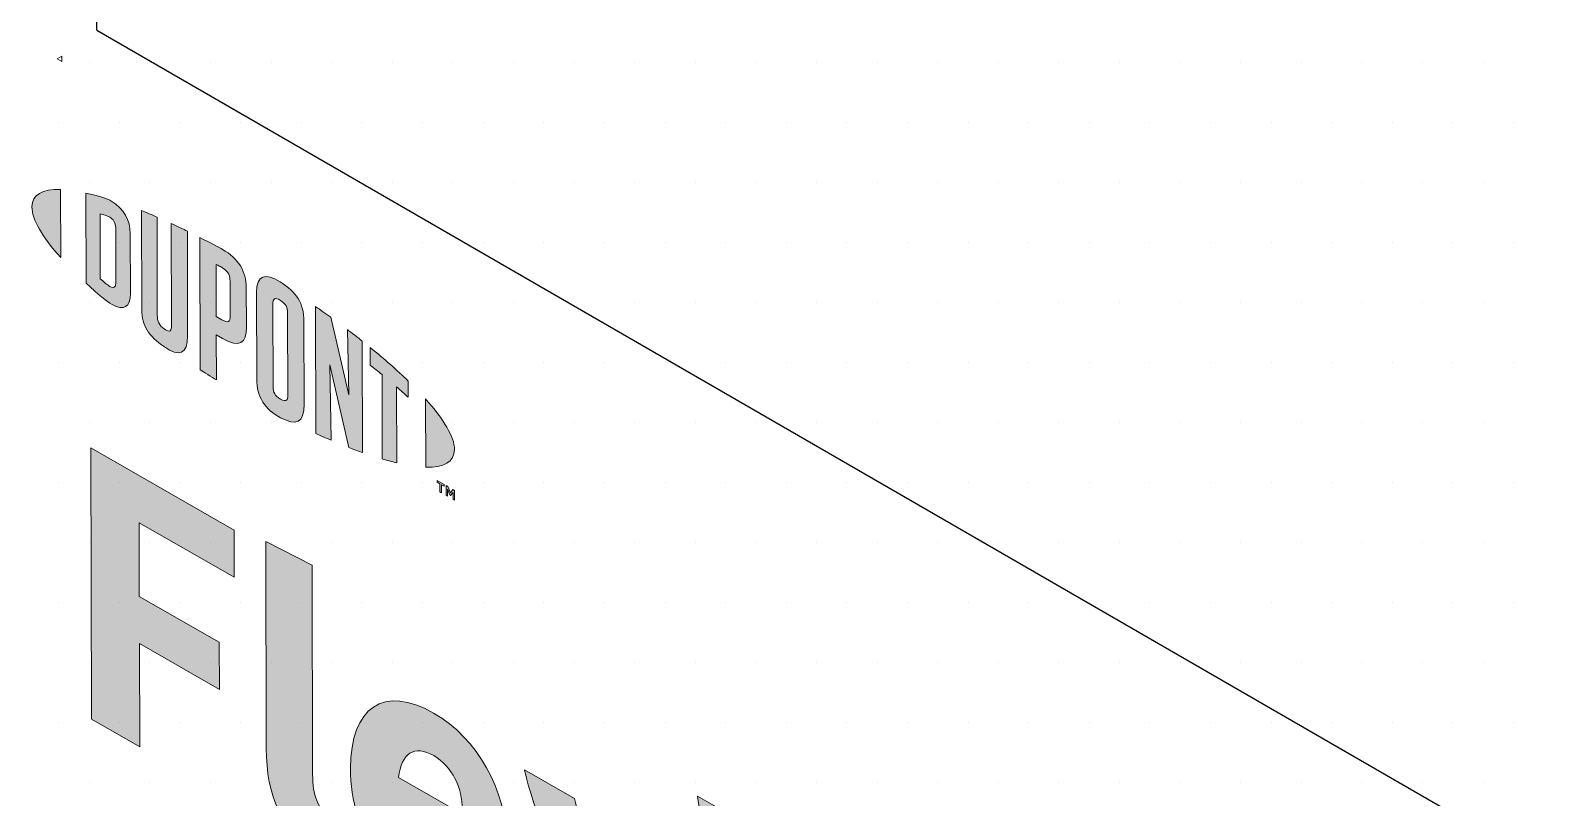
# Model space of a CAD drawing. Header units: inches. Extents: x -17.6 to 82.3, y -15.1 to 23.2.
# Drawn here: x 61.3366 to 61.8066, y -0.4097 to -0.1712 of the extents above; entities that cross this region are included whole.
import ezdxf

# ---------------------------------------------------------------- set-up
doc = ezdxf.new("R2010")
doc.units = ezdxf.units.IN
doc.header["$MEASUREMENT"] = 0
for name, color, linetype, lineweight in [('.ATI-HATCH', 7, 'Continuous', 0), ('G-ANNO-TTLB', 7, 'Continuous', 0), ('TYVEK', 7, 'Continuous', 0)]:
    doc.layers.add(name, color=color, linetype=linetype, lineweight=lineweight)

# ---------------------------------------------------------------- blocks, each defined once
blk = doc.blocks.new('Block_299')
at = {"layer": 'TYVEK', "true_color": 0x000000, "transparency": 33554687}
h = blk.add_hatch(color=18, dxfattribs=at)
h.dxf.hatch_style = 2
edge = h.paths.add_edge_path()
edge.add_spline(control_points=[(61.35566, -0.38522), (61.35566, -0.38522), (61.35546, -0.30092), (61.35546, -0.30092), (61.35546, -0.30092), (61.39995, -0.32646), (61.39995, -0.32646), (61.39995, -0.32646), (61.39998, -0.34115), (61.39998, -0.34115), (61.39998, -0.34115), (61.37043, -0.32419), (61.37043, -0.32419), (61.37043, -0.32419), (61.37048, -0.34707), (61.37048, -0.34707), (61.37048, -0.34707), (61.39534, -0.36134), (61.39534, -0.36134), (61.39534, -0.36134), (61.39538, -0.37603), (61.39538, -0.37603), (61.39538, -0.37603), (61.37052, -0.36176), (61.37052, -0.36176), (61.37052, -0.36176), (61.3706, -0.39379), (61.3706, -0.39379), (61.3706, -0.39379), (61.35566, -0.38522), (61.35566, -0.38522)], knot_values=[0, 0, 0, 0, 1, 1, 1, 2, 2, 2, 3, 3, 3, 4, 4, 4, 5, 5, 5, 6, 6, 6, 7, 7, 7, 8, 8, 8, 9, 9, 9, 10, 10, 10, 10], degree=3, periodic=0)
h = blk.add_hatch(color=18, dxfattribs=at)
h.dxf.hatch_style = 2
edge = h.paths.add_edge_path()
edge.add_spline(control_points=[(61.42433, -0.40239), (61.42434, -0.40889), (61.42581, -0.41322), (61.42999, -0.41562), (61.43104, -0.41622), (61.43208, -0.4167), (61.43302, -0.417), (61.43302, -0.417), (61.4341, -0.43073), (61.4341, -0.43073), (61.43211, -0.43007), (61.42888, -0.42869), (61.42679, -0.42749), (61.41478, -0.4206), (61.40995, -0.40881), (61.40992, -0.39436), (61.40992, -0.39436), (61.40976, -0.33005), (61.40976, -0.33005), (61.40976, -0.33005), (61.42417, -0.33736), (61.42417, -0.33736), (61.42417, -0.33736), (61.42433, -0.40239), (61.42433, -0.40239)], knot_values=[0, 0, 0, 0, 1, 1, 1, 2, 2, 2, 3, 3, 3, 4, 4, 4, 5, 5, 5, 6, 6, 6, 7, 7, 7, 8, 8, 8, 8], degree=3, periodic=0)
h = blk.add_hatch(color=18, dxfattribs=at)
h.dxf.hatch_style = 2
edge = h.paths.add_edge_path()
edge.add_spline(control_points=[(61.45103, -0.40341), (61.45103, -0.40341), (61.47087, -0.4148), (61.47087, -0.4148), (61.47087, -0.4148), (61.47087, -0.41335), (61.47087, -0.41335), (61.47085, -0.40661), (61.46771, -0.39988), (61.46196, -0.39658), (61.4559, -0.3931), (61.45195, -0.39576), (61.45103, -0.40341)], knot_values=[0, 0, 0, 0, 1, 1, 1, 2, 2, 2, 3, 3, 3, 4, 4, 4, 4], degree=3, periodic=0)
edge = h.paths.add_edge_path()
edge.add_spline(control_points=[(61.48275, -0.45553), (61.47817, -0.4553), (61.47138, -0.45309), (61.46449, -0.44914), (61.44767, -0.43948), (61.43616, -0.4206), (61.43611, -0.40061), (61.43606, -0.38147), (61.44658, -0.37452), (61.46193, -0.38333), (61.47561, -0.39119), (61.48462, -0.40754), (61.48466, -0.42368), (61.48467, -0.42729), (61.48447, -0.4303), (61.48426, -0.43259), (61.48426, -0.43259), (61.45126, -0.41364), (61.45126, -0.41364), (61.45264, -0.42406), (61.45756, -0.43121), (61.46592, -0.43601), (61.47103, -0.43894), (61.47594, -0.44044), (61.48042, -0.44085), (61.48042, -0.44085), (61.48275, -0.45553), (61.48275, -0.45553)], knot_values=[0, 0, 0, 0, 1, 1, 1, 2, 2, 2, 3, 3, 3, 4, 4, 4, 5, 5, 5, 6, 6, 6, 7, 7, 7, 8, 8, 8, 9, 9, 9, 9], degree=3, periodic=0)
h = blk.add_hatch(color=18, dxfattribs=at)
h.dxf.hatch_style = 2
edge = h.paths.add_edge_path()
edge.add_spline(control_points=[(61.50597, -0.43928), (61.49895, -0.42635), (61.4934, -0.41487), (61.49013, -0.40096), (61.49013, -0.40096), (61.50569, -0.4099), (61.50569, -0.4099), (61.50706, -0.4161), (61.51168, -0.42692), (61.51629, -0.43642), (61.52014, -0.43202), (61.52346, -0.42683), (61.52418, -0.42051), (61.52418, -0.42051), (61.5388, -0.4289), (61.5388, -0.4289), (61.53611, -0.43987), (61.53154, -0.44602), (61.52373, -0.4508), (61.53127, -0.46487), (61.53641, -0.47623), (61.54072, -0.49146), (61.54072, -0.49146), (61.52516, -0.48253), (61.52516, -0.48253), (61.52295, -0.47452), (61.51771, -0.46249), (61.51331, -0.45335), (61.50935, -0.4577), (61.50561, -0.46276), (61.50417, -0.47047), (61.50417, -0.47047), (61.49018, -0.46244), (61.49018, -0.46244), (61.49276, -0.45141), (61.49764, -0.4446), (61.50597, -0.43928)], knot_values=[0, 0, 0, 0, 1, 1, 1, 2, 2, 2, 3, 3, 3, 4, 4, 4, 5, 5, 5, 6, 6, 6, 7, 7, 7, 8, 8, 8, 9, 9, 9, 10, 10, 10, 11, 11, 11, 12, 12, 12, 12], degree=3, periodic=0)
h = blk.add_hatch(color=18, dxfattribs=at)
h.dxf.hatch_style = 2
edge = h.paths.add_edge_path()
edge.add_spline(control_points=[(61.62814, -0.45747), (61.62814, -0.45747), (61.64339, -0.46622), (61.64339, -0.46622), (61.63949, -0.492), (61.63267, -0.52116), (61.62385, -0.53918), (61.62385, -0.53918), (61.60746, -0.52977), (61.60746, -0.52977), (61.6023, -0.51178), (61.59766, -0.49144), (61.59375, -0.46947), (61.58983, -0.48694), (61.58538, -0.50207), (61.5802, -0.51412), (61.5802, -0.51412), (61.5638, -0.50471), (61.5638, -0.50471), (61.55539, -0.47679), (61.5479, -0.43942), (61.54396, -0.40914), (61.54396, -0.40914), (61.55911, -0.41784), (61.55911, -0.41784), (61.56241, -0.4451), (61.56832, -0.477), (61.57264, -0.49355), (61.5771, -0.48204), (61.58403, -0.45836), (61.58699, -0.43384), (61.58699, -0.43384), (61.60036, -0.44152), (61.60036, -0.44152), (61.60356, -0.46957), (61.61041, -0.50116), (61.61504, -0.51789), (61.61918, -0.5062), (61.62507, -0.48108), (61.62814, -0.45747)], knot_values=[0, 0, 0, 0, 1, 1, 1, 2, 2, 2, 3, 3, 3, 4, 4, 4, 5, 5, 5, 6, 6, 6, 7, 7, 7, 8, 8, 8, 9, 9, 9, 10, 10, 10, 11, 11, 11, 12, 12, 12, 13, 13, 13, 13], degree=3, periodic=0)
at = {"layer": 'TYVEK'}
for points, knots in [([(61.35566, -0.38522), (61.35566, -0.38522), (61.35546, -0.30092), (61.35546, -0.30092), (61.35546, -0.30092), (61.39995, -0.32646), (61.39995, -0.32646), (61.39995, -0.32646), (61.39998, -0.34115), (61.39998, -0.34115), (61.39998, -0.34115), (61.37043, -0.32419), (61.37043, -0.32419), (61.37043, -0.32419), (61.37048, -0.34707), (61.37048, -0.34707), (61.37048, -0.34707), (61.39534, -0.36134), (61.39534, -0.36134), (61.39534, -0.36134), (61.39538, -0.37603), (61.39538, -0.37603), (61.39538, -0.37603), (61.37052, -0.36176), (61.37052, -0.36176), (61.37052, -0.36176), (61.3706, -0.39379), (61.3706, -0.39379), (61.3706, -0.39379), (61.35566, -0.38522), (61.35566, -0.38522)], [0, 0, 0, 0, 1, 1, 1, 2, 2, 2, 3, 3, 3, 4, 4, 4, 5, 5, 5, 6, 6, 6, 7, 7, 7, 8, 8, 8, 9, 9, 9, 10, 10, 10, 10]), ([(61.42433, -0.40239), (61.42434, -0.40889), (61.42581, -0.41322), (61.42999, -0.41562), (61.43104, -0.41622), (61.43208, -0.4167), (61.43302, -0.417), (61.43302, -0.417), (61.4341, -0.43073), (61.4341, -0.43073), (61.43211, -0.43007), (61.42888, -0.42869), (61.42679, -0.42749), (61.41478, -0.4206), (61.40995, -0.40881), (61.40992, -0.39436), (61.40992, -0.39436), (61.40976, -0.33005), (61.40976, -0.33005), (61.40976, -0.33005), (61.42417, -0.33736), (61.42417, -0.33736), (61.42417, -0.33736), (61.42433, -0.40239), (61.42433, -0.40239)], [0, 0, 0, 0, 1, 1, 1, 2, 2, 2, 3, 3, 3, 4, 4, 4, 5, 5, 5, 6, 6, 6, 7, 7, 7, 8, 8, 8, 8]), ([(61.48275, -0.45553), (61.47817, -0.4553), (61.47138, -0.45309), (61.46449, -0.44914), (61.44767, -0.43948), (61.43616, -0.4206), (61.43611, -0.40061), (61.43606, -0.38147), (61.44658, -0.37452), (61.46193, -0.38333), (61.47561, -0.39119), (61.48462, -0.40754), (61.48466, -0.42368), (61.48467, -0.42729), (61.48447, -0.4303), (61.48426, -0.43259), (61.48426, -0.43259), (61.45126, -0.41364), (61.45126, -0.41364), (61.45264, -0.42406), (61.45756, -0.43121), (61.46592, -0.43601), (61.47103, -0.43894), (61.47594, -0.44044), (61.48042, -0.44085), (61.48042, -0.44085), (61.48275, -0.45553), (61.48275, -0.45553)], [0, 0, 0, 0, 1, 1, 1, 2, 2, 2, 3, 3, 3, 4, 4, 4, 5, 5, 5, 6, 6, 6, 7, 7, 7, 8, 8, 8, 9, 9, 9, 9]), ([(61.45103, -0.40341), (61.45103, -0.40341), (61.47087, -0.4148), (61.47087, -0.4148), (61.47087, -0.4148), (61.47087, -0.41335), (61.47087, -0.41335), (61.47085, -0.40661), (61.46771, -0.39988), (61.46196, -0.39658), (61.4559, -0.3931), (61.45195, -0.39576), (61.45103, -0.40341)], [0, 0, 0, 0, 1, 1, 1, 2, 2, 2, 3, 3, 3, 4, 4, 4, 4]), ([(61.50597, -0.43928), (61.49895, -0.42635), (61.4934, -0.41487), (61.49013, -0.40096), (61.49013, -0.40096), (61.50569, -0.4099), (61.50569, -0.4099), (61.50706, -0.4161), (61.51168, -0.42692), (61.51629, -0.43642), (61.52014, -0.43202), (61.52346, -0.42683), (61.52418, -0.42051), (61.52418, -0.42051), (61.5388, -0.4289), (61.5388, -0.4289), (61.53611, -0.43987), (61.53154, -0.44602), (61.52373, -0.4508), (61.53127, -0.46487), (61.53641, -0.47623), (61.54072, -0.49146), (61.54072, -0.49146), (61.52516, -0.48253), (61.52516, -0.48253), (61.52295, -0.47452), (61.51771, -0.46249), (61.51331, -0.45335), (61.50935, -0.4577), (61.50561, -0.46276), (61.50417, -0.47047), (61.50417, -0.47047), (61.49018, -0.46244), (61.49018, -0.46244), (61.49276, -0.45141), (61.49764, -0.4446), (61.50597, -0.43928)], [0, 0, 0, 0, 1, 1, 1, 2, 2, 2, 3, 3, 3, 4, 4, 4, 5, 5, 5, 6, 6, 6, 7, 7, 7, 8, 8, 8, 9, 9, 9, 10, 10, 10, 11, 11, 11, 12, 12, 12, 12]), ([(61.62814, -0.45747), (61.62814, -0.45747), (61.64339, -0.46622), (61.64339, -0.46622), (61.63949, -0.492), (61.63267, -0.52116), (61.62385, -0.53918), (61.62385, -0.53918), (61.60746, -0.52977), (61.60746, -0.52977), (61.6023, -0.51178), (61.59766, -0.49144), (61.59375, -0.46947), (61.58983, -0.48694), (61.58538, -0.50207), (61.5802, -0.51412), (61.5802, -0.51412), (61.5638, -0.50471), (61.5638, -0.50471), (61.55539, -0.47679), (61.5479, -0.43942), (61.54396, -0.40914), (61.54396, -0.40914), (61.55911, -0.41784), (61.55911, -0.41784), (61.56241, -0.4451), (61.56832, -0.477), (61.57264, -0.49355), (61.5771, -0.48204), (61.58403, -0.45836), (61.58699, -0.43384), (61.58699, -0.43384), (61.60036, -0.44152), (61.60036, -0.44152), (61.60356, -0.46957), (61.61041, -0.50116), (61.61504, -0.51789), (61.61918, -0.5062), (61.62507, -0.48108), (61.62814, -0.45747)], [0, 0, 0, 0, 1, 1, 1, 2, 2, 2, 3, 3, 3, 4, 4, 4, 5, 5, 5, 6, 6, 6, 7, 7, 7, 8, 8, 8, 9, 9, 9, 10, 10, 10, 11, 11, 11, 12, 12, 12, 13, 13, 13, 13])]:
    blk.add_open_spline(points, degree=3, knots=knots, dxfattribs=at)
blk = doc.blocks.new('Block_300')
at = {"layer": 'TYVEK', "true_color": 0x000000, "transparency": 33554687}
h = blk.add_hatch(color=18, dxfattribs=at)
h.dxf.hatch_style = 2
edge = h.paths.add_edge_path()
edge.add_spline(control_points=[(61.33709, -0.22604), (61.3371, -0.22992), (61.34037, -0.23542), (61.34607, -0.2418), (61.34607, -0.2418), (61.34602, -0.22064), (61.34602, -0.22064), (61.34033, -0.22047), (61.33708, -0.2222), (61.33709, -0.22604)], knot_values=[0, 0, 0, 0, 1, 1, 1, 2, 2, 2, 3, 3, 3, 3], degree=3, periodic=0)
h = blk.add_hatch(color=18, dxfattribs=at)
h.dxf.hatch_style = 2
edge = h.paths.add_edge_path()
edge.add_spline(control_points=[(61.36317, -0.24965), (61.36318, -0.25128), (61.36233, -0.25133), (61.36132, -0.25075), (61.36053, -0.2503), (61.35932, -0.24927), (61.35833, -0.24839), (61.35833, -0.24839), (61.35828, -0.22816), (61.35828, -0.22816), (61.35927, -0.22842), (61.36048, -0.22879), (61.36127, -0.22924), (61.36228, -0.22982), (61.36313, -0.23085), (61.36313, -0.23247), (61.36313, -0.23247), (61.36317, -0.24965), (61.36317, -0.24965)], knot_values=[0, 0, 0, 0, 1, 1, 1, 2, 2, 2, 3, 3, 3, 4, 4, 4, 5, 5, 5, 6, 6, 6, 6], degree=3, periodic=0)
edge = h.paths.add_edge_path()
edge.add_spline(control_points=[(61.36192, -0.22433), (61.36033, -0.22342), (61.35803, -0.22264), (61.35389, -0.22174), (61.35389, -0.22174), (61.35396, -0.24979), (61.35396, -0.24979), (61.35761, -0.25316), (61.36041, -0.25551), (61.362, -0.25642), (61.36566, -0.25853), (61.36772, -0.25713), (61.36771, -0.25298), (61.36771, -0.25298), (61.36766, -0.23435), (61.36766, -0.23435), (61.36765, -0.23021), (61.36558, -0.22644), (61.36192, -0.22433)], knot_values=[0, 0, 0, 0, 1, 1, 1, 2, 2, 2, 3, 3, 3, 4, 4, 4, 5, 5, 5, 6, 6, 6, 6], degree=3, periodic=0)
h = blk.add_hatch(color=18, dxfattribs=at)
h.dxf.hatch_style = 2
edge = h.paths.add_edge_path()
edge.add_spline(control_points=[(61.38049, -0.26288), (61.38049, -0.2645), (61.38001, -0.26525), (61.37825, -0.26399), (61.37653, -0.26276), (61.37606, -0.26166), (61.37606, -0.25973), (61.37606, -0.25973), (61.37598, -0.22921), (61.37598, -0.22921), (61.37483, -0.22869), (61.37228, -0.22763), (61.37119, -0.22719), (61.37119, -0.22719), (61.37126, -0.25806), (61.37126, -0.25806), (61.37127, -0.26299), (61.37335, -0.2661), (61.37827, -0.26957), (61.38276, -0.27274), (61.38551, -0.2717), (61.38549, -0.26623), (61.38549, -0.26623), (61.38541, -0.23361), (61.38541, -0.23361), (61.38448, -0.23314), (61.3814, -0.23167), (61.38041, -0.23122), (61.38041, -0.23122), (61.38049, -0.26288), (61.38049, -0.26288)], knot_values=[0, 0, 0, 0, 1, 1, 1, 2, 2, 2, 3, 3, 3, 4, 4, 4, 5, 5, 5, 6, 6, 6, 7, 7, 7, 8, 8, 8, 9, 9, 9, 10, 10, 10, 10], degree=3, periodic=0)
h = blk.add_hatch(color=18, dxfattribs=at)
h.dxf.hatch_style = 2
edge = h.paths.add_edge_path()
edge.add_spline(control_points=[(61.3987, -0.25994), (61.39871, -0.26171), (61.39817, -0.2623), (61.39614, -0.26113), (61.39614, -0.26113), (61.39438, -0.26013), (61.39438, -0.26013), (61.39438, -0.26013), (61.39434, -0.24392), (61.39434, -0.24392), (61.39512, -0.24432), (61.39554, -0.24455), (61.39601, -0.24482), (61.39821, -0.24608), (61.39867, -0.24731), (61.39868, -0.24911), (61.39868, -0.24911), (61.3987, -0.25994), (61.3987, -0.25994)], knot_values=[0, 0, 0, 0, 1, 1, 1, 2, 2, 2, 3, 3, 3, 4, 4, 4, 5, 5, 5, 6, 6, 6, 6], degree=3, periodic=0)
edge = h.paths.add_edge_path()
edge.add_spline(control_points=[(61.39629, -0.23925), (61.39542, -0.23875), (61.39224, -0.23705), (61.38932, -0.23558), (61.38932, -0.23558), (61.38942, -0.27666), (61.38942, -0.27666), (61.39041, -0.27729), (61.39302, -0.27895), (61.39443, -0.2798), (61.39443, -0.2798), (61.3944, -0.26584), (61.3944, -0.26584), (61.3944, -0.26584), (61.39636, -0.26696), (61.39636, -0.26696), (61.4016, -0.26996), (61.40377, -0.2685), (61.40376, -0.26328), (61.40376, -0.26328), (61.40373, -0.25117), (61.40373, -0.25117), (61.40372, -0.24606), (61.40126, -0.24211), (61.39629, -0.23925)], knot_values=[0, 0, 0, 0, 1, 1, 1, 2, 2, 2, 3, 3, 3, 4, 4, 4, 5, 5, 5, 6, 6, 6, 7, 7, 7, 8, 8, 8, 8], degree=3, periodic=0)
h = blk.add_hatch(color=18, dxfattribs=at)
h.dxf.hatch_style = 2
edge = h.paths.add_edge_path()
edge.add_spline(control_points=[(61.41662, -0.28456), (61.41662, -0.28618), (61.41616, -0.28675), (61.41438, -0.28579), (61.41256, -0.28481), (61.41206, -0.28362), (61.41206, -0.28194), (61.41206, -0.28194), (61.41199, -0.25632), (61.41199, -0.25632), (61.41199, -0.25464), (61.41248, -0.25399), (61.41431, -0.2551), (61.41608, -0.25618), (61.41655, -0.25732), (61.41656, -0.25894), (61.41656, -0.25894), (61.41662, -0.28456), (61.41662, -0.28456)], knot_values=[0, 0, 0, 0, 1, 1, 1, 2, 2, 2, 3, 3, 3, 4, 4, 4, 5, 5, 5, 6, 6, 6, 6], degree=3, periodic=0)
edge = h.paths.add_edge_path()
edge.add_spline(control_points=[(61.41429, -0.24936), (61.40965, -0.24644), (61.4069, -0.24721), (61.40691, -0.25262), (61.40691, -0.25262), (61.40698, -0.2795), (61.40698, -0.2795), (61.40699, -0.28521), (61.4095, -0.289), (61.4144, -0.29157), (61.41919, -0.29408), (61.42169, -0.29341), (61.42168, -0.28734), (61.42168, -0.28734), (61.42161, -0.26168), (61.42161, -0.26168), (61.4216, -0.25589), (61.41933, -0.25253), (61.41429, -0.24936)], knot_values=[0, 0, 0, 0, 1, 1, 1, 2, 2, 2, 3, 3, 3, 4, 4, 4, 5, 5, 5, 6, 6, 6, 6], degree=3, periodic=0)
h = blk.add_hatch(color=18, dxfattribs=at)
h.dxf.hatch_style = 2
edge = h.paths.add_edge_path()
edge.add_spline(control_points=[(61.43554, -0.28441), (61.43554, -0.28441), (61.42994, -0.26033), (61.42994, -0.26033), (61.42843, -0.25924), (61.4266, -0.25796), (61.42519, -0.257), (61.42519, -0.257), (61.42529, -0.29643), (61.42529, -0.29643), (61.42628, -0.29689), (61.4288, -0.298), (61.43011, -0.29856), (61.43011, -0.29856), (61.42965, -0.2751), (61.42965, -0.2751), (61.42965, -0.2751), (61.43558, -0.3008), (61.43558, -0.3008), (61.43683, -0.30129), (61.43866, -0.30197), (61.43986, -0.30239), (61.43986, -0.30239), (61.43977, -0.26775), (61.43977, -0.26775), (61.43852, -0.26675), (61.43624, -0.265), (61.43515, -0.26418), (61.43515, -0.26418), (61.43554, -0.28441), (61.43554, -0.28441)], knot_values=[0, 0, 0, 0, 1, 1, 1, 2, 2, 2, 3, 3, 3, 4, 4, 4, 5, 5, 5, 6, 6, 6, 7, 7, 7, 8, 8, 8, 9, 9, 9, 10, 10, 10, 10], degree=3, periodic=0)
h = blk.add_hatch(color=18, dxfattribs=at)
h.dxf.hatch_style = 2
edge = h.paths.add_edge_path()
edge.add_spline(control_points=[(61.44226, -0.27523), (61.4435, -0.2762), (61.44472, -0.27718), (61.44591, -0.27817), (61.44591, -0.27817), (61.44598, -0.30438), (61.44598, -0.30438), (61.44707, -0.30472), (61.4491, -0.30527), (61.45046, -0.30559), (61.45046, -0.30559), (61.4504, -0.28198), (61.4504, -0.28198), (61.4517, -0.28311), (61.45293, -0.28421), (61.45405, -0.28522), (61.45405, -0.28522), (61.45404, -0.28017), (61.45404, -0.28017), (61.4505, -0.27671), (61.44669, -0.27337), (61.44225, -0.26975), (61.44225, -0.26975), (61.44226, -0.27523), (61.44226, -0.27523)], knot_values=[0, 0, 0, 0, 1, 1, 1, 2, 2, 2, 3, 3, 3, 4, 4, 4, 5, 5, 5, 6, 6, 6, 7, 7, 7, 8, 8, 8, 8], degree=3, periodic=0)
h = blk.add_hatch(color=18, dxfattribs=at)
h.dxf.hatch_style = 2
edge = h.paths.add_edge_path()
edge.add_spline(control_points=[(61.46841, -0.30143), (61.46842, -0.30532), (61.46516, -0.30707), (61.45948, -0.30692), (61.45948, -0.30692), (61.45942, -0.28574), (61.45942, -0.28574), (61.46513, -0.29211), (61.4684, -0.29759), (61.46841, -0.30143)], knot_values=[0, 0, 0, 0, 1, 1, 1, 2, 2, 2, 3, 3, 3, 3], degree=3, periodic=0)
h = blk.add_hatch(color=18, dxfattribs=at)
h.dxf.hatch_style = 2
edge = h.paths.add_edge_path()
edge.add_spline(control_points=[(61.46578, -0.31265), (61.46578, -0.31265), (61.46632, -0.31296), (61.46632, -0.31296), (61.46632, -0.31296), (61.46713, -0.31486), (61.46713, -0.31486), (61.46713, -0.31486), (61.46792, -0.31387), (61.46792, -0.31387), (61.46792, -0.31387), (61.46844, -0.31417), (61.46844, -0.31417), (61.46844, -0.31417), (61.46845, -0.31723), (61.46845, -0.31723), (61.46845, -0.31723), (61.46796, -0.31694), (61.46796, -0.31694), (61.46796, -0.31694), (61.46796, -0.31478), (61.46796, -0.31478), (61.46796, -0.31478), (61.46714, -0.31576), (61.46714, -0.31576), (61.46714, -0.31576), (61.46709, -0.31573), (61.46709, -0.31573), (61.46709, -0.31573), (61.46627, -0.31381), (61.46627, -0.31381), (61.46627, -0.31381), (61.46628, -0.31598), (61.46628, -0.31598), (61.46628, -0.31598), (61.46579, -0.3157), (61.46579, -0.3157), (61.46579, -0.3157), (61.46578, -0.31265), (61.46578, -0.31265)], knot_values=[0, 0, 0, 0, 1, 1, 1, 2, 2, 2, 3, 3, 3, 4, 4, 4, 5, 5, 5, 6, 6, 6, 7, 7, 7, 8, 8, 8, 9, 9, 9, 10, 10, 10, 11, 11, 11, 12, 12, 12, 13, 13, 13, 13], degree=3, periodic=0)
edge = h.paths.add_edge_path()
edge.add_spline(control_points=[(61.46389, -0.3121), (61.46389, -0.3121), (61.46308, -0.31163), (61.46308, -0.31163), (61.46308, -0.31163), (61.46308, -0.31109), (61.46308, -0.31109), (61.46308, -0.31109), (61.46521, -0.31232), (61.46521, -0.31232), (61.46521, -0.31232), (61.46522, -0.31286), (61.46522, -0.31286), (61.46522, -0.31286), (61.4644, -0.31239), (61.4644, -0.31239), (61.4644, -0.31239), (61.46441, -0.3149), (61.46441, -0.3149), (61.46441, -0.3149), (61.4639, -0.31461), (61.4639, -0.31461), (61.4639, -0.31461), (61.46389, -0.3121), (61.46389, -0.3121)], knot_values=[0, 0, 0, 0, 1, 1, 1, 2, 2, 2, 3, 3, 3, 4, 4, 4, 5, 5, 5, 6, 6, 6, 7, 7, 7, 8, 8, 8, 8], degree=3, periodic=0)
at = {"layer": 'TYVEK'}
for points, knots in [([(61.33709, -0.22604), (61.3371, -0.22992), (61.34037, -0.23542), (61.34607, -0.2418), (61.34607, -0.2418), (61.34602, -0.22064), (61.34602, -0.22064), (61.34033, -0.22047), (61.33708, -0.2222), (61.33709, -0.22604)], [0, 0, 0, 0, 1, 1, 1, 2, 2, 2, 3, 3, 3, 3]), ([(61.36192, -0.22433), (61.36033, -0.22342), (61.35803, -0.22264), (61.35389, -0.22174), (61.35389, -0.22174), (61.35396, -0.24979), (61.35396, -0.24979), (61.35761, -0.25316), (61.36041, -0.25551), (61.362, -0.25642), (61.36566, -0.25853), (61.36772, -0.25713), (61.36771, -0.25298), (61.36771, -0.25298), (61.36766, -0.23435), (61.36766, -0.23435), (61.36765, -0.23021), (61.36558, -0.22644), (61.36192, -0.22433)], [0, 0, 0, 0, 1, 1, 1, 2, 2, 2, 3, 3, 3, 4, 4, 4, 5, 5, 5, 6, 6, 6, 6]), ([(61.36317, -0.24965), (61.36318, -0.25128), (61.36233, -0.25133), (61.36132, -0.25075), (61.36053, -0.2503), (61.35932, -0.24927), (61.35833, -0.24839), (61.35833, -0.24839), (61.35828, -0.22816), (61.35828, -0.22816), (61.35927, -0.22842), (61.36048, -0.22879), (61.36127, -0.22924), (61.36228, -0.22982), (61.36313, -0.23085), (61.36313, -0.23247), (61.36313, -0.23247), (61.36317, -0.24965), (61.36317, -0.24965)], [0, 0, 0, 0, 1, 1, 1, 2, 2, 2, 3, 3, 3, 4, 4, 4, 5, 5, 5, 6, 6, 6, 6]), ([(61.38049, -0.26288), (61.38049, -0.2645), (61.38001, -0.26525), (61.37825, -0.26399), (61.37653, -0.26276), (61.37606, -0.26166), (61.37606, -0.25973), (61.37606, -0.25973), (61.37598, -0.22921), (61.37598, -0.22921), (61.37483, -0.22869), (61.37228, -0.22763), (61.37119, -0.22719), (61.37119, -0.22719), (61.37126, -0.25806), (61.37126, -0.25806), (61.37127, -0.26299), (61.37335, -0.2661), (61.37827, -0.26957), (61.38276, -0.27274), (61.38551, -0.2717), (61.38549, -0.26623), (61.38549, -0.26623), (61.38541, -0.23361), (61.38541, -0.23361), (61.38448, -0.23314), (61.3814, -0.23167), (61.38041, -0.23122), (61.38041, -0.23122), (61.38049, -0.26288), (61.38049, -0.26288)], [0, 0, 0, 0, 1, 1, 1, 2, 2, 2, 3, 3, 3, 4, 4, 4, 5, 5, 5, 6, 6, 6, 7, 7, 7, 8, 8, 8, 9, 9, 9, 10, 10, 10, 10]), ([(61.39629, -0.23925), (61.39542, -0.23875), (61.39224, -0.23705), (61.38932, -0.23558), (61.38932, -0.23558), (61.38942, -0.27666), (61.38942, -0.27666), (61.39041, -0.27729), (61.39302, -0.27895), (61.39443, -0.2798), (61.39443, -0.2798), (61.3944, -0.26584), (61.3944, -0.26584), (61.3944, -0.26584), (61.39636, -0.26696), (61.39636, -0.26696), (61.4016, -0.26996), (61.40377, -0.2685), (61.40376, -0.26328), (61.40376, -0.26328), (61.40373, -0.25117), (61.40373, -0.25117), (61.40372, -0.24606), (61.40126, -0.24211), (61.39629, -0.23925)], [0, 0, 0, 0, 1, 1, 1, 2, 2, 2, 3, 3, 3, 4, 4, 4, 5, 5, 5, 6, 6, 6, 7, 7, 7, 8, 8, 8, 8]), ([(61.3987, -0.25994), (61.39871, -0.26171), (61.39817, -0.2623), (61.39614, -0.26113), (61.39614, -0.26113), (61.39438, -0.26013), (61.39438, -0.26013), (61.39438, -0.26013), (61.39434, -0.24392), (61.39434, -0.24392), (61.39512, -0.24432), (61.39554, -0.24455), (61.39601, -0.24482), (61.39821, -0.24608), (61.39867, -0.24731), (61.39868, -0.24911), (61.39868, -0.24911), (61.3987, -0.25994), (61.3987, -0.25994)], [0, 0, 0, 0, 1, 1, 1, 2, 2, 2, 3, 3, 3, 4, 4, 4, 5, 5, 5, 6, 6, 6, 6]), ([(61.41429, -0.24936), (61.40965, -0.24644), (61.4069, -0.24721), (61.40691, -0.25262), (61.40691, -0.25262), (61.40698, -0.2795), (61.40698, -0.2795), (61.40699, -0.28521), (61.4095, -0.289), (61.4144, -0.29157), (61.41919, -0.29408), (61.42169, -0.29341), (61.42168, -0.28734), (61.42168, -0.28734), (61.42161, -0.26168), (61.42161, -0.26168), (61.4216, -0.25589), (61.41933, -0.25253), (61.41429, -0.24936)], [0, 0, 0, 0, 1, 1, 1, 2, 2, 2, 3, 3, 3, 4, 4, 4, 5, 5, 5, 6, 6, 6, 6]), ([(61.41662, -0.28456), (61.41662, -0.28618), (61.41616, -0.28675), (61.41438, -0.28579), (61.41256, -0.28481), (61.41206, -0.28362), (61.41206, -0.28194), (61.41206, -0.28194), (61.41199, -0.25632), (61.41199, -0.25632), (61.41199, -0.25464), (61.41248, -0.25399), (61.41431, -0.2551), (61.41608, -0.25618), (61.41655, -0.25732), (61.41656, -0.25894), (61.41656, -0.25894), (61.41662, -0.28456), (61.41662, -0.28456)], [0, 0, 0, 0, 1, 1, 1, 2, 2, 2, 3, 3, 3, 4, 4, 4, 5, 5, 5, 6, 6, 6, 6]), ([(61.43554, -0.28441), (61.43554, -0.28441), (61.42994, -0.26033), (61.42994, -0.26033), (61.42843, -0.25924), (61.4266, -0.25796), (61.42519, -0.257), (61.42519, -0.257), (61.42529, -0.29643), (61.42529, -0.29643), (61.42628, -0.29689), (61.4288, -0.298), (61.43011, -0.29856), (61.43011, -0.29856), (61.42965, -0.2751), (61.42965, -0.2751), (61.42965, -0.2751), (61.43558, -0.3008), (61.43558, -0.3008), (61.43683, -0.30129), (61.43866, -0.30197), (61.43986, -0.30239), (61.43986, -0.30239), (61.43977, -0.26775), (61.43977, -0.26775), (61.43852, -0.26675), (61.43624, -0.265), (61.43515, -0.26418), (61.43515, -0.26418), (61.43554, -0.28441), (61.43554, -0.28441)], [0, 0, 0, 0, 1, 1, 1, 2, 2, 2, 3, 3, 3, 4, 4, 4, 5, 5, 5, 6, 6, 6, 7, 7, 7, 8, 8, 8, 9, 9, 9, 10, 10, 10, 10]), ([(61.44226, -0.27523), (61.4435, -0.2762), (61.44472, -0.27718), (61.44591, -0.27817), (61.44591, -0.27817), (61.44598, -0.30438), (61.44598, -0.30438), (61.44707, -0.30472), (61.4491, -0.30527), (61.45046, -0.30559), (61.45046, -0.30559), (61.4504, -0.28198), (61.4504, -0.28198), (61.4517, -0.28311), (61.45293, -0.28421), (61.45405, -0.28522), (61.45405, -0.28522), (61.45404, -0.28017), (61.45404, -0.28017), (61.4505, -0.27671), (61.44669, -0.27337), (61.44225, -0.26975), (61.44225, -0.26975), (61.44226, -0.27523), (61.44226, -0.27523)], [0, 0, 0, 0, 1, 1, 1, 2, 2, 2, 3, 3, 3, 4, 4, 4, 5, 5, 5, 6, 6, 6, 7, 7, 7, 8, 8, 8, 8]), ([(61.46841, -0.30143), (61.46842, -0.30532), (61.46516, -0.30707), (61.45948, -0.30692), (61.45948, -0.30692), (61.45942, -0.28574), (61.45942, -0.28574), (61.46513, -0.29211), (61.4684, -0.29759), (61.46841, -0.30143)], [0, 0, 0, 0, 1, 1, 1, 2, 2, 2, 3, 3, 3, 3]), ([(61.46389, -0.3121), (61.46389, -0.3121), (61.46308, -0.31163), (61.46308, -0.31163), (61.46308, -0.31163), (61.46308, -0.31109), (61.46308, -0.31109), (61.46308, -0.31109), (61.46521, -0.31232), (61.46521, -0.31232), (61.46521, -0.31232), (61.46522, -0.31286), (61.46522, -0.31286), (61.46522, -0.31286), (61.4644, -0.31239), (61.4644, -0.31239), (61.4644, -0.31239), (61.46441, -0.3149), (61.46441, -0.3149), (61.46441, -0.3149), (61.4639, -0.31461), (61.4639, -0.31461), (61.4639, -0.31461), (61.46389, -0.3121), (61.46389, -0.3121)], [0, 0, 0, 0, 1, 1, 1, 2, 2, 2, 3, 3, 3, 4, 4, 4, 5, 5, 5, 6, 6, 6, 7, 7, 7, 8, 8, 8, 8]), ([(61.46578, -0.31265), (61.46578, -0.31265), (61.46632, -0.31296), (61.46632, -0.31296), (61.46632, -0.31296), (61.46713, -0.31486), (61.46713, -0.31486), (61.46713, -0.31486), (61.46792, -0.31387), (61.46792, -0.31387), (61.46792, -0.31387), (61.46844, -0.31417), (61.46844, -0.31417), (61.46844, -0.31417), (61.46845, -0.31723), (61.46845, -0.31723), (61.46845, -0.31723), (61.46796, -0.31694), (61.46796, -0.31694), (61.46796, -0.31694), (61.46796, -0.31478), (61.46796, -0.31478), (61.46796, -0.31478), (61.46714, -0.31576), (61.46714, -0.31576), (61.46714, -0.31576), (61.46709, -0.31573), (61.46709, -0.31573), (61.46709, -0.31573), (61.46627, -0.31381), (61.46627, -0.31381), (61.46627, -0.31381), (61.46628, -0.31598), (61.46628, -0.31598), (61.46628, -0.31598), (61.46579, -0.3157), (61.46579, -0.3157), (61.46579, -0.3157), (61.46578, -0.31265), (61.46578, -0.31265)], [0, 0, 0, 0, 1, 1, 1, 2, 2, 2, 3, 3, 3, 4, 4, 4, 5, 5, 5, 6, 6, 6, 7, 7, 7, 8, 8, 8, 9, 9, 9, 10, 10, 10, 11, 11, 11, 12, 12, 12, 13, 13, 13, 13])]:
    blk.add_open_spline(points, degree=3, knots=knots, dxfattribs=at)
blk = doc.blocks.new('Block_298')
at = {"layer": 'TYVEK'}
for name in ['Block_300', 'Block_299']:
    blk.add_blockref(name, (0, 0), dxfattribs=at)
blk = doc.blocks.new('Block_350')
at = {"layer": '.ATI-HATCH', "color": 8, "lineweight": 0, "true_color": 0x808080}
for p, q in [((61.35492, -0.18127), (61.35492, -0.18127)), ((61.37376, -0.18127), (61.37376, -0.18127)), ((61.39259, -0.18127), (61.39259, -0.18127)), ((61.41142, -0.18127), (61.41142, -0.18127)), ((61.43025, -0.18127), (61.43025, -0.18127)), ((61.44909, -0.18127), (61.44909, -0.18127)), ((61.46792, -0.18127), (61.46792, -0.18127)), ((61.48675, -0.18127), (61.48675, -0.18127)), ((61.50559, -0.18127), (61.50559, -0.18127)), ((61.52442, -0.18127), (61.52442, -0.18127)), ((61.54325, -0.18127), (61.54325, -0.18127)), ((61.56208, -0.18127), (61.56208, -0.18127)), ((61.58092, -0.18127), (61.58092, -0.18127)), ((61.59975, -0.18127), (61.59975, -0.18127)), ((61.61858, -0.18127), (61.61858, -0.18127)), ((61.63742, -0.18127), (61.63742, -0.18127)), ((61.65625, -0.18127), (61.65625, -0.18127)), ((61.67508, -0.18127), (61.67508, -0.18127)), ((61.69391, -0.18127), (61.69391, -0.18127)), ((61.71275, -0.18127), (61.71275, -0.18127)), ((61.73158, -0.18127), (61.73158, -0.18127)), ((61.75041, -0.18127), (61.75041, -0.18127)), ((61.76925, -0.18127), (61.76925, -0.18127)), ((61.78808, -0.18127), (61.78808, -0.18127)), ((61.34551, -0.1999), (61.34551, -0.1999)), ((61.36434, -0.1999), (61.36434, -0.1999)), ((61.38317, -0.1999), (61.38317, -0.1999)), ((61.402, -0.1999), (61.402, -0.1999)), ((61.42084, -0.1999), (61.42084, -0.1999)), ((61.43967, -0.1999), (61.43967, -0.1999)), ((61.4585, -0.1999), (61.4585, -0.1999)), ((61.47734, -0.1999), (61.47734, -0.1999)), ((61.49617, -0.1999), (61.49617, -0.1999)), ((61.515, -0.1999), (61.515, -0.1999)), ((61.53384, -0.1999), (61.53384, -0.1999)), ((61.55267, -0.1999), (61.55267, -0.1999)), ((61.5715, -0.1999), (61.5715, -0.1999)), ((61.59033, -0.1999), (61.59033, -0.1999)), ((61.60917, -0.1999), (61.60917, -0.1999)), ((61.628, -0.1999), (61.628, -0.1999)), ((61.64683, -0.1999), (61.64683, -0.1999)), ((61.66567, -0.1999), (61.66567, -0.1999)), ((61.6845, -0.1999), (61.6845, -0.1999)), ((61.70333, -0.1999), (61.70333, -0.1999)), ((61.72216, -0.1999), (61.72216, -0.1999)), ((61.741, -0.1999), (61.741, -0.1999)), ((61.75983, -0.1999), (61.75983, -0.1999)), ((61.77866, -0.1999), (61.77866, -0.1999)), ((61.7975, -0.1999), (61.7975, -0.1999)), ((61.35492, -0.21854), (61.35492, -0.21854)), ((61.37376, -0.21854), (61.37376, -0.21854)), ((61.39259, -0.21854), (61.39259, -0.21854)), ((61.41142, -0.21854), (61.41142, -0.21854)), ((61.43025, -0.21854), (61.43025, -0.21854)), ((61.44909, -0.21854), (61.44909, -0.21854)), ((61.46792, -0.21854), (61.46792, -0.21854)), ((61.48675, -0.21854), (61.48675, -0.21854)), ((61.50559, -0.21854), (61.50559, -0.21854)), ((61.52442, -0.21854), (61.52442, -0.21854)), ((61.54325, -0.21854), (61.54325, -0.21854)), ((61.56208, -0.21854), (61.56208, -0.21854)), ((61.58092, -0.21854), (61.58092, -0.21854)), ((61.59975, -0.21854), (61.59975, -0.21854)), ((61.61858, -0.21854), (61.61858, -0.21854)), ((61.63742, -0.21854), (61.63742, -0.21854)), ((61.65625, -0.21854), (61.65625, -0.21854)), ((61.67508, -0.21854), (61.67508, -0.21854)), ((61.69391, -0.21854), (61.69391, -0.21854)), ((61.71275, -0.21854), (61.71275, -0.21854)), ((61.73158, -0.21854), (61.73158, -0.21854)), ((61.75041, -0.21854), (61.75041, -0.21854)), ((61.76925, -0.21854), (61.76925, -0.21854)), ((61.78808, -0.21854), (61.78808, -0.21854)), ((61.34551, -0.23718), (61.34551, -0.23718)), ((61.36434, -0.23718), (61.36434, -0.23718)), ((61.38317, -0.23718), (61.38317, -0.23718)), ((61.402, -0.23718), (61.402, -0.23718)), ((61.42084, -0.23718), (61.42084, -0.23718)), ((61.43967, -0.23718), (61.43967, -0.23718)), ((61.4585, -0.23718), (61.4585, -0.23718)), ((61.47734, -0.23718), (61.47734, -0.23718)), ((61.49617, -0.23718), (61.49617, -0.23718)), ((61.515, -0.23718), (61.515, -0.23718)), ((61.53384, -0.23718), (61.53384, -0.23718)), ((61.55267, -0.23718), (61.55267, -0.23718)), ((61.5715, -0.23718), (61.5715, -0.23718)), ((61.59033, -0.23718), (61.59033, -0.23718)), ((61.60917, -0.23718), (61.60917, -0.23718)), ((61.628, -0.23718), (61.628, -0.23718)), ((61.64683, -0.23718), (61.64683, -0.23718)), ((61.66567, -0.23718), (61.66567, -0.23718)), ((61.6845, -0.23718), (61.6845, -0.23718)), ((61.70333, -0.23718), (61.70333, -0.23718)), ((61.72216, -0.23718), (61.72216, -0.23718)), ((61.741, -0.23718), (61.741, -0.23718)), ((61.75983, -0.23718), (61.75983, -0.23718)), ((61.77866, -0.23718), (61.77866, -0.23718)), ((61.7975, -0.23718), (61.7975, -0.23718)), ((61.35492, -0.25582), (61.35492, -0.25582)), ((61.37376, -0.25582), (61.37376, -0.25582)), ((61.39259, -0.25582), (61.39259, -0.25582)), ((61.41142, -0.25582), (61.41142, -0.25582)), ((61.43025, -0.25582), (61.43025, -0.25582)), ((61.44909, -0.25582), (61.44909, -0.25582)), ((61.46792, -0.25582), (61.46792, -0.25582)), ((61.48675, -0.25582), (61.48675, -0.25582)), ((61.50559, -0.25582), (61.50559, -0.25582)), ((61.52442, -0.25582), (61.52442, -0.25582)), ((61.54325, -0.25582), (61.54325, -0.25582)), ((61.56208, -0.25582), (61.56208, -0.25582)), ((61.58092, -0.25582), (61.58092, -0.25582)), ((61.59975, -0.25582), (61.59975, -0.25582)), ((61.61858, -0.25582), (61.61858, -0.25582)), ((61.63742, -0.25582), (61.63742, -0.25582)), ((61.65625, -0.25582), (61.65625, -0.25582)), ((61.67508, -0.25582), (61.67508, -0.25582)), ((61.69391, -0.25582), (61.69391, -0.25582)), ((61.71275, -0.25582), (61.71275, -0.25582)), ((61.73158, -0.25582), (61.73158, -0.25582)), ((61.75041, -0.25582), (61.75041, -0.25582)), ((61.76925, -0.25582), (61.76925, -0.25582)), ((61.78808, -0.25582), (61.78808, -0.25582)), ((61.34551, -0.27446), (61.34551, -0.27446)), ((61.36434, -0.27446), (61.36434, -0.27446)), ((61.38317, -0.27446), (61.38317, -0.27446)), ((61.402, -0.27446), (61.402, -0.27446)), ((61.42084, -0.27446), (61.42084, -0.27446)), ((61.43967, -0.27446), (61.43967, -0.27446)), ((61.4585, -0.27446), (61.4585, -0.27446)), ((61.47734, -0.27446), (61.47734, -0.27446)), ((61.49617, -0.27446), (61.49617, -0.27446)), ((61.515, -0.27446), (61.515, -0.27446)), ((61.53384, -0.27446), (61.53384, -0.27446)), ((61.55267, -0.27446), (61.55267, -0.27446)), ((61.5715, -0.27446), (61.5715, -0.27446)), ((61.59033, -0.27446), (61.59033, -0.27446)), ((61.60917, -0.27446), (61.60917, -0.27446)), ((61.628, -0.27446), (61.628, -0.27446)), ((61.64683, -0.27446), (61.64683, -0.27446)), ((61.66567, -0.27446), (61.66567, -0.27446)), ((61.6845, -0.27446), (61.6845, -0.27446)), ((61.70333, -0.27446), (61.70333, -0.27446)), ((61.72216, -0.27446), (61.72216, -0.27446)), ((61.741, -0.27446), (61.741, -0.27446)), ((61.75983, -0.27446), (61.75983, -0.27446)), ((61.77866, -0.27446), (61.77866, -0.27446)), ((61.7975, -0.27446), (61.7975, -0.27446)), ((61.35492, -0.29309), (61.35492, -0.29309)), ((61.37376, -0.29309), (61.37376, -0.29309)), ((61.39259, -0.29309), (61.39259, -0.29309)), ((61.41142, -0.29309), (61.41142, -0.29309)), ((61.43025, -0.29309), (61.43025, -0.29309)), ((61.44909, -0.29309), (61.44909, -0.29309)), ((61.46792, -0.29309), (61.46792, -0.29309)), ((61.48675, -0.29309), (61.48675, -0.29309)), ((61.50559, -0.29309), (61.50559, -0.29309)), ((61.52442, -0.29309), (61.52442, -0.29309)), ((61.54325, -0.29309), (61.54325, -0.29309)), ((61.56208, -0.29309), (61.56208, -0.29309)), ((61.58092, -0.29309), (61.58092, -0.29309)), ((61.59975, -0.29309), (61.59975, -0.29309)), ((61.61858, -0.29309), (61.61858, -0.29309)), ((61.63742, -0.29309), (61.63742, -0.29309)), ((61.65625, -0.29309), (61.65625, -0.29309)), ((61.67508, -0.29309), (61.67508, -0.29309)), ((61.69391, -0.29309), (61.69391, -0.29309)), ((61.71275, -0.29309), (61.71275, -0.29309)), ((61.73158, -0.29309), (61.73158, -0.29309)), ((61.75041, -0.29309), (61.75041, -0.29309)), ((61.76925, -0.29309), (61.76925, -0.29309)), ((61.78808, -0.29309), (61.78808, -0.29309)), ((61.34551, -0.31173), (61.34551, -0.31173)), ((61.36434, -0.31173), (61.36434, -0.31173)), ((61.38317, -0.31173), (61.38317, -0.31173)), ((61.402, -0.31173), (61.402, -0.31173)), ((61.42084, -0.31173), (61.42084, -0.31173)), ((61.43967, -0.31173), (61.43967, -0.31173)), ((61.4585, -0.31173), (61.4585, -0.31173)), ((61.47734, -0.31173), (61.47734, -0.31173)), ((61.49617, -0.31173), (61.49617, -0.31173)), ((61.515, -0.31173), (61.515, -0.31173)), ((61.53384, -0.31173), (61.53384, -0.31173)), ((61.55267, -0.31173), (61.55267, -0.31173)), ((61.5715, -0.31173), (61.5715, -0.31173)), ((61.59033, -0.31173), (61.59033, -0.31173)), ((61.60917, -0.31173), (61.60917, -0.31173)), ((61.628, -0.31173), (61.628, -0.31173)), ((61.64683, -0.31173), (61.64683, -0.31173)), ((61.66567, -0.31173), (61.66567, -0.31173)), ((61.6845, -0.31173), (61.6845, -0.31173)), ((61.70333, -0.31173), (61.70333, -0.31173)), ((61.72216, -0.31173), (61.72216, -0.31173)), ((61.741, -0.31173), (61.741, -0.31173)), ((61.75983, -0.31173), (61.75983, -0.31173)), ((61.77866, -0.31173), (61.77866, -0.31173)), ((61.7975, -0.31173), (61.7975, -0.31173)), ((61.35492, -0.33037), (61.35492, -0.33037)), ((61.37376, -0.33037), (61.37376, -0.33037)), ((61.39259, -0.33037), (61.39259, -0.33037)), ((61.41142, -0.33037), (61.41142, -0.33037)), ((61.43025, -0.33037), (61.43025, -0.33037)), ((61.44909, -0.33037), (61.44909, -0.33037)), ((61.46792, -0.33037), (61.46792, -0.33037)), ((61.48675, -0.33037), (61.48675, -0.33037)), ((61.50559, -0.33037), (61.50559, -0.33037)), ((61.52442, -0.33037), (61.52442, -0.33037)), ((61.54325, -0.33037), (61.54325, -0.33037)), ((61.56208, -0.33037), (61.56208, -0.33037)), ((61.58092, -0.33037), (61.58092, -0.33037)), ((61.59975, -0.33037), (61.59975, -0.33037)), ((61.61858, -0.33037), (61.61858, -0.33037)), ((61.63742, -0.33037), (61.63742, -0.33037)), ((61.65625, -0.33037), (61.65625, -0.33037)), ((61.67508, -0.33037), (61.67508, -0.33037)), ((61.69391, -0.33037), (61.69391, -0.33037)), ((61.71275, -0.33037), (61.71275, -0.33037)), ((61.73158, -0.33037), (61.73158, -0.33037)), ((61.75041, -0.33037), (61.75041, -0.33037)), ((61.76925, -0.33037), (61.76925, -0.33037)), ((61.78808, -0.33037), (61.78808, -0.33037)), ((61.34551, -0.34901), (61.34551, -0.34901)), ((61.36434, -0.34901), (61.36434, -0.34901)), ((61.38317, -0.34901), (61.38317, -0.34901)), ((61.402, -0.34901), (61.402, -0.34901)), ((61.42084, -0.34901), (61.42084, -0.34901)), ((61.43967, -0.34901), (61.43967, -0.34901)), ((61.4585, -0.34901), (61.4585, -0.34901)), ((61.47734, -0.34901), (61.47734, -0.34901)), ((61.49617, -0.34901), (61.49617, -0.34901)), ((61.515, -0.34901), (61.515, -0.34901)), ((61.53384, -0.34901), (61.53384, -0.34901)), ((61.55267, -0.34901), (61.55267, -0.34901)), ((61.5715, -0.34901), (61.5715, -0.34901)), ((61.59033, -0.34901), (61.59033, -0.34901)), ((61.60917, -0.34901), (61.60917, -0.34901)), ((61.628, -0.34901), (61.628, -0.34901)), ((61.64683, -0.34901), (61.64683, -0.34901)), ((61.66567, -0.34901), (61.66567, -0.34901)), ((61.6845, -0.34901), (61.6845, -0.34901)), ((61.70333, -0.34901), (61.70333, -0.34901)), ((61.72216, -0.34901), (61.72216, -0.34901)), ((61.741, -0.34901), (61.741, -0.34901)), ((61.75983, -0.34901), (61.75983, -0.34901)), ((61.77866, -0.34901), (61.77866, -0.34901)), ((61.7975, -0.34901), (61.7975, -0.34901)), ((61.35492, -0.36764), (61.35492, -0.36764)), ((61.37376, -0.36764), (61.37376, -0.36764)), ((61.39259, -0.36764), (61.39259, -0.36764)), ((61.41142, -0.36764), (61.41142, -0.36764)), ((61.43025, -0.36764), (61.43025, -0.36764)), ((61.44909, -0.36764), (61.44909, -0.36764)), ((61.46792, -0.36764), (61.46792, -0.36764)), ((61.48675, -0.36764), (61.48675, -0.36764)), ((61.50559, -0.36764), (61.50559, -0.36764)), ((61.52442, -0.36764), (61.52442, -0.36764)), ((61.54325, -0.36764), (61.54325, -0.36764)), ((61.56208, -0.36764), (61.56208, -0.36764)), ((61.58092, -0.36764), (61.58092, -0.36764)), ((61.59975, -0.36764), (61.59975, -0.36764)), ((61.61858, -0.36764), (61.61858, -0.36764)), ((61.63742, -0.36764), (61.63742, -0.36764)), ((61.65625, -0.36764), (61.65625, -0.36764)), ((61.67508, -0.36764), (61.67508, -0.36764)), ((61.69391, -0.36764), (61.69391, -0.36764)), ((61.71275, -0.36764), (61.71275, -0.36764)), ((61.73158, -0.36764), (61.73158, -0.36764)), ((61.75041, -0.36764), (61.75041, -0.36764)), ((61.76925, -0.36764), (61.76925, -0.36764)), ((61.78808, -0.36764), (61.78808, -0.36764)), ((61.34551, -0.38628), (61.34551, -0.38628)), ((61.36434, -0.38628), (61.36434, -0.38628)), ((61.38317, -0.38628), (61.38317, -0.38628)), ((61.402, -0.38628), (61.402, -0.38628)), ((61.42084, -0.38628), (61.42084, -0.38628)), ((61.43967, -0.38628), (61.43967, -0.38628)), ((61.4585, -0.38628), (61.4585, -0.38628)), ((61.47734, -0.38628), (61.47734, -0.38628)), ((61.49617, -0.38628), (61.49617, -0.38628)), ((61.515, -0.38628), (61.515, -0.38628)), ((61.53384, -0.38628), (61.53384, -0.38628)), ((61.55267, -0.38628), (61.55267, -0.38628)), ((61.5715, -0.38628), (61.5715, -0.38628)), ((61.59033, -0.38628), (61.59033, -0.38628)), ((61.60917, -0.38628), (61.60917, -0.38628)), ((61.628, -0.38628), (61.628, -0.38628)), ((61.64683, -0.38628), (61.64683, -0.38628)), ((61.66567, -0.38628), (61.66567, -0.38628)), ((61.6845, -0.38628), (61.6845, -0.38628)), ((61.70333, -0.38628), (61.70333, -0.38628)), ((61.72216, -0.38628), (61.72216, -0.38628)), ((61.741, -0.38628), (61.741, -0.38628)), ((61.75983, -0.38628), (61.75983, -0.38628)), ((61.77866, -0.38628), (61.77866, -0.38628)), ((61.7975, -0.38628), (61.7975, -0.38628)), ((61.35492, -0.40492), (61.35492, -0.40492)), ((61.37376, -0.40492), (61.37376, -0.40492)), ((61.39259, -0.40492), (61.39259, -0.40492)), ((61.41142, -0.40492), (61.41142, -0.40492)), ((61.43025, -0.40492), (61.43025, -0.40492)), ((61.44909, -0.40492), (61.44909, -0.40492)), ((61.46792, -0.40492), (61.46792, -0.40492)), ((61.48675, -0.40492), (61.48675, -0.40492)), ((61.50559, -0.40492), (61.50559, -0.40492)), ((61.52442, -0.40492), (61.52442, -0.40492)), ((61.54325, -0.40492), (61.54325, -0.40492)), ((61.56208, -0.40492), (61.56208, -0.40492)), ((61.58092, -0.40492), (61.58092, -0.40492)), ((61.59975, -0.40492), (61.59975, -0.40492)), ((61.61858, -0.40492), (61.61858, -0.40492)), ((61.63742, -0.40492), (61.63742, -0.40492)), ((61.65625, -0.40492), (61.65625, -0.40492)), ((61.67508, -0.40492), (61.67508, -0.40492)), ((61.69391, -0.40492), (61.69391, -0.40492)), ((61.71275, -0.40492), (61.71275, -0.40492)), ((61.73158, -0.40492), (61.73158, -0.40492)), ((61.75041, -0.40492), (61.75041, -0.40492)), ((61.76925, -0.40492), (61.76925, -0.40492)), ((61.78808, -0.40492), (61.78808, -0.40492))]:
    blk.add_line(p, q, dxfattribs=at)
at = {"layer": '.ATI-HATCH'}
for points, knots in [([(64.24584, -1.78042), (64.19514, -1.74875), (64.1432, -1.71667), (64.09431, -1.68208), (64.08944, -1.67861), (64.085, -1.67528), (64.08083, -1.67194), (64.07639, -1.66833), (64.07222, -1.66472), (64.06847, -1.66097), (64.04542, -1.63847), (64.03639, -1.61417), (64.03903, -1.57375), (64.04209, -1.52708), (64.04083, -1.48083), (64.04527, -1.43486), (64.04389, -1.43014), (64.04291, -1.42542), (64.04306, -1.42028), (64.04306, -1.42028), (64.04306, -1.40708), (64.04306, -1.40708), (64.04306, -1.40292), (64.04361, -1.39875), (64.04458, -1.39472), (64.04055, -1.39306), (64.03667, -1.39111), (64.03361, -1.38861), (64.03361, -1.38861), (64.0257, -1.38403), (64.0257, -1.38403), (64.0257, -1.38403), (61.6325, -0.01736), (61.6325, -0.01736), (61.6325, -0.01736), (61.6325, 0.05292), (61.6325, 0.05292), (61.60667, 0.03819), (61.58139, 0.02028), (61.55361, 0.01139), (61.5475, 0.00611), (61.54, 0.00222), (61.53083, 0.00042), (61.52791, -0.00083), (61.525, -0.00194), (61.52167, -0.00264), (61.51125, -0.01028), (61.50083, -0.01764), (61.48916, -0.02236), (61.48153, -0.03389), (61.46931, -0.04208), (61.4525, -0.04403), (61.44764, -0.04694), (61.44264, -0.04944), (61.43708, -0.05111), (61.43583, -0.05208), (61.43458, -0.05306), (61.43347, -0.05375), (61.42611, -0.05861), (61.41778, -0.06083), (61.41014, -0.06472), (61.40959, -0.06542), (61.40653, -0.06778), (61.4043, -0.07), (61.39653, -0.0775), (61.38792, -0.08292), (61.37764, -0.08625), (61.36736, -0.08958), (61.35722, -0.09042), (61.34736, -0.08931), (61.32903, -0.08736), (61.31167, -0.07903), (61.29583, -0.06833), (61.28541, -0.06653), (61.27694, -0.06069), (61.27028, -0.05306), (61.25389, -0.04778), (61.23806, -0.03861), (61.22306, -0.02917), (61.19916, -0.01431), (61.17153, 0.00236), (61.1507, 0.02306), (61.14556, 0.02486), (61.14111, 0.02722), (61.13722, 0.03), (61.13722, 0.03), (61.13722, -0.27069), (61.13722, -0.27069), (61.13722, -0.27069), (61.26264, -0.48583), (61.26264, -0.48583), (61.26264, -0.48583), (63.90347, -1.99611), (63.90347, -1.99611), (63.90347, -1.99611), (64.26347, -1.79056), (64.26347, -1.79056), (64.25736, -1.78736), (64.25139, -1.78403), (64.24584, -1.78042)], [0, 0, 0, 0, 1, 1, 1, 2, 2, 2, 3, 3, 3, 4, 4, 4, 5, 5, 5, 6, 6, 6, 7, 7, 7, 8, 8, 8, 9, 9, 9, 10, 10, 10, 11, 11, 11, 12, 12, 12, 13, 13, 13, 14, 14, 14, 15, 15, 15, 16, 16, 16, 17, 17, 17, 18, 18, 18, 19, 19, 19, 20, 20, 20, 21, 21, 21, 22, 22, 22, 23, 23, 23, 24, 24, 24, 25, 25, 25, 26, 26, 26, 27, 27, 27, 28, 28, 28, 29, 29, 29, 30, 30, 30, 31, 31, 31, 32, 32, 32, 33, 33, 33, 33]), ([(61.345, -0.18), (61.345, -0.18), (61.34639, -0.17917), (61.34639, -0.17917), (61.34639, -0.17917), (61.34639, -0.18083), (61.34639, -0.18083), (61.34639, -0.18083), (61.345, -0.18), (61.345, -0.18)], [0, 0, 0, 0, 1, 1, 1, 2, 2, 2, 3, 3, 3, 3])]:
    blk.add_open_spline(points, degree=3, knots=knots, dxfattribs=at)

msp = doc.modelspace()

# ---------------------------------------------------------------- hatches: boundary and pattern name
at = {"layer": 'G-ANNO-TTLB', "true_color": 0xff00ff, "transparency": 33554687}
h = msp.add_hatch(color=6, dxfattribs=at)
edge = h.paths.add_edge_path()
edge.add_spline(control_points=[(77.90202, -11.06099), (77.90202, -11.06099), (37.21427, -11.06099), (37.21427, -11.06099), (37.21427, -11.06099), (37.21427, 23.06401), (37.21427, 23.06401), (37.21427, 23.06401), (77.90202, 23.06401), (77.90202, 23.06401), (77.90202, 23.06401), (77.90202, -11.06099), (77.90202, -11.06099)], knot_values=[0, 0, 0, 0, 1, 1, 1, 2, 2, 2, 3, 3, 3, 4, 4, 4, 4], degree=3, periodic=0)
edge = h.paths.add_edge_path()
edge.add_spline(control_points=[(37.33927, 22.93901), (37.33927, 22.93901), (37.33927, -10.93599), (37.33927, -10.93599), (37.33927, -10.93599), (77.77702, -10.93599), (77.77702, -10.93599), (77.77702, -10.93599), (77.77702, 22.93901), (77.77702, 22.93901), (77.77702, 22.93901), (37.33927, 22.93901), (37.33927, 22.93901)], knot_values=[0, 0, 0, 0, 1, 1, 1, 2, 2, 2, 3, 3, 3, 4, 4, 4, 4], degree=3, periodic=0)
edge.add_line((37.33927, 22.93901), (37.33927, 22.93901))

# ---------------------------------------------------------------- linework, layer by layer
at = {"layer": 'G-ANNO-TTLB'}
for points in [[(77.90202, -11.06099), (77.90202, -11.06099), (37.21427, -11.06099), (37.21427, -11.06099), (37.21427, -11.06099), (37.21427, 23.06401), (37.21427, 23.06401), (37.21427, 23.06401), (77.90202, 23.06401), (77.90202, 23.06401), (77.90202, 23.06401), (77.90202, -11.06099), (77.90202, -11.06099)], [(37.33927, 22.93901), (37.33927, 22.93901), (37.33927, -10.93599), (37.33927, -10.93599), (37.33927, -10.93599), (77.77702, -10.93599), (77.77702, -10.93599), (77.77702, -10.93599), (77.77702, 22.93901), (77.77702, 22.93901), (77.77702, 22.93901), (37.33927, 22.93901), (37.33927, 22.93901)]]:
    msp.add_open_spline(points, degree=3, knots=[0, 0, 0, 0, 1, 1, 1, 2, 2, 2, 3, 3, 3, 4, 4, 4, 4], dxfattribs=at)
at = {"layer": 'TYVEK', "color": 191, "lineweight": 25, "true_color": 0xbf7fff}
msp.add_line((61.35732, -0.17116), (61.35732, 2.58917), dxfattribs=at)
at = {"layer": 'TYVEK', "color": 18, "lineweight": 25, "true_color": 0x000000}
for q in [(61.35732, -0.16949), (64.04017, -1.72059)]:
    msp.add_line((61.35732, -0.17116), q, dxfattribs=at)
at = {"layer": 'TYVEK', "color": 4, "lineweight": 25, "true_color": 0x00ffff}
msp.add_line((61.35732, -0.17116), (64.04017, -1.72059), dxfattribs=at)

# ---------------------------------------------------------------- block references
at = {"layer": '.ATI-HATCH'}
msp.add_blockref('Block_350', (0, 0), dxfattribs=at)
at = {"layer": 'TYVEK'}
msp.add_blockref('Block_298', (0, 0), dxfattribs=at)

doc.saveas('drawing.dxf')
